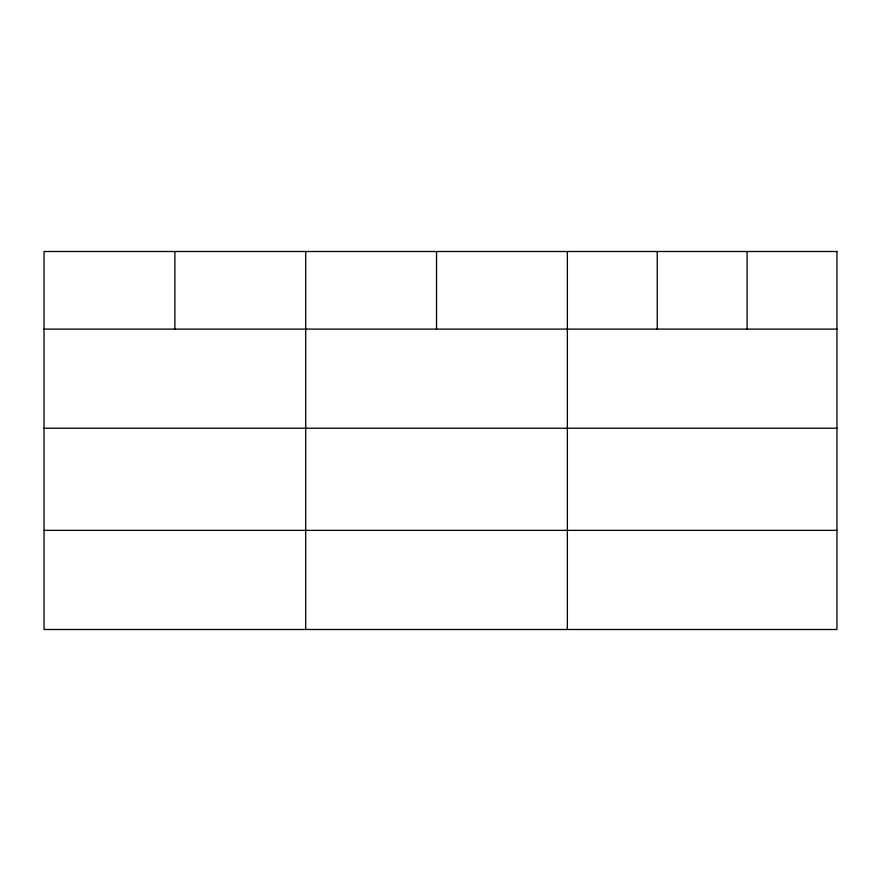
<?xml version="1.0" encoding="UTF-8"?>
<svg xmlns="http://www.w3.org/2000/svg" width="881" height="881" viewBox="0 0 881 881"><rect width="100%" height="100%" fill="white"/><g stroke="black" fill="none" stroke-linecap="round" stroke-linejoin="round"><path stroke-width="1.32" d="M44.05 329.098L836.95 329.098M44.05 428.232L836.95 428.232M44.05 530.362L836.95 530.362M747.088 251.503L747.088 329.098M657.226 251.503L657.226 329.098M567.364 251.503L567.364 629.497M436.536 251.503L436.536 329.098M305.707 251.503L305.707 629.497M174.879 251.503L174.879 329.098M836.95 251.503L44.05 251.503L44.05 629.497L836.95 629.497L836.95 251.503"/></g></svg>
